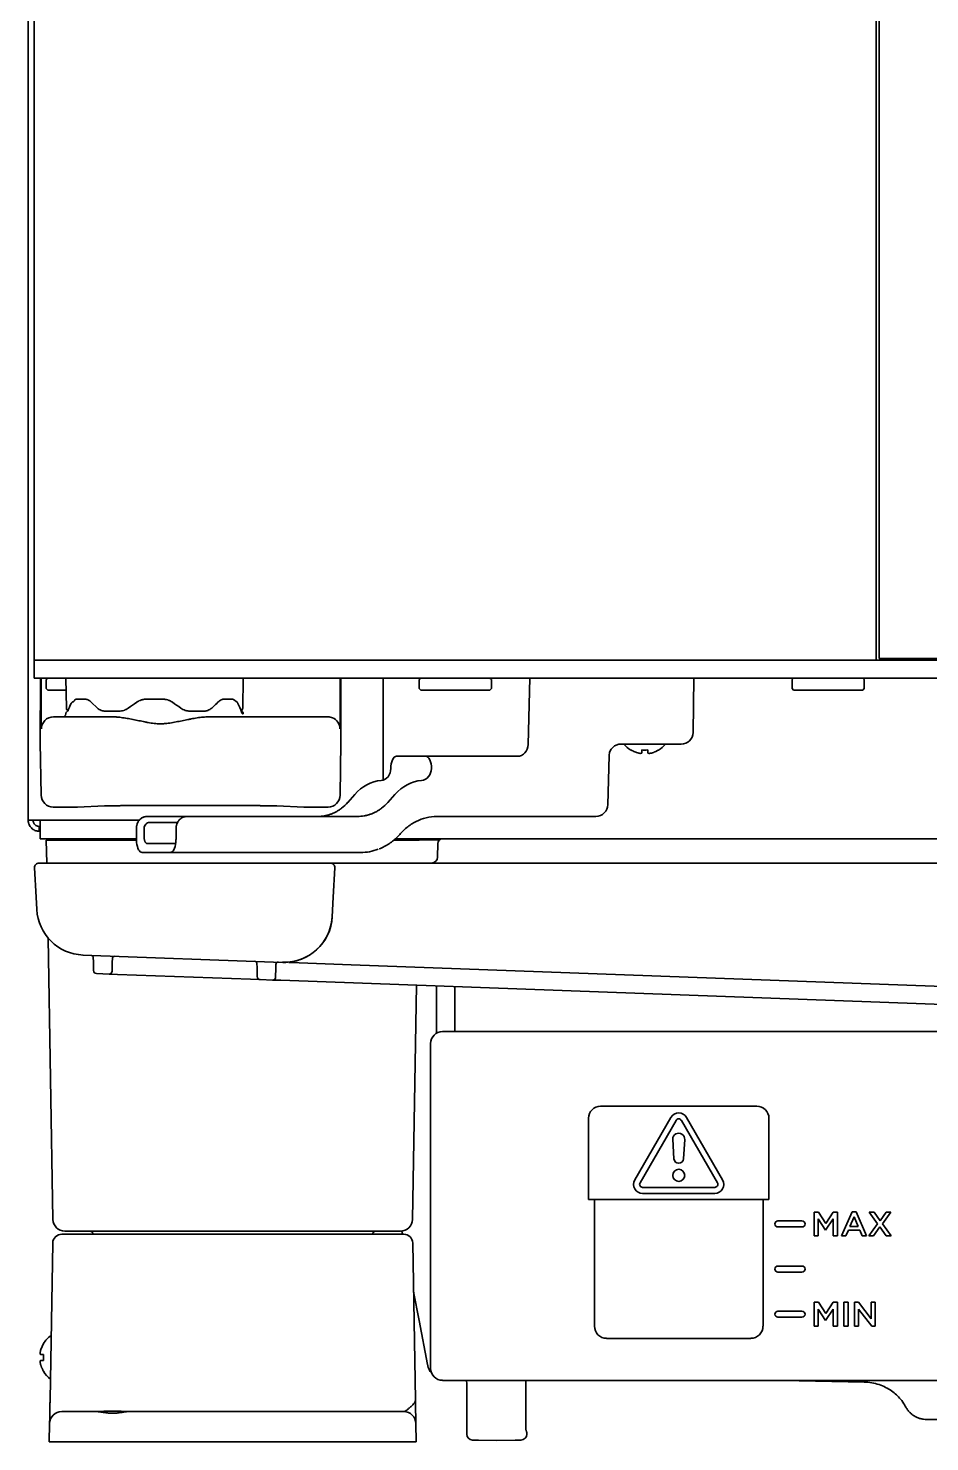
# Model space of a CAD drawing. Extents: x 6336 to 10269, y -393 to 3371.
# Drawn here: x 8428.1 to 8578, y 1270.8 to 1505.8 of the extents above; entities that cross this region are included whole.
import ezdxf

# ---------------------------------------------------------------- set-up
doc = ezdxf.new("R2010")
doc.units = 0
doc.header["$LTSCALE"] = 5
doc.layers.add('1', color=7, linetype='CONTINUOUS', true_color=0xffffff)

msp = doc.modelspace()

# ---------------------------------------------------------------- linework, layer by layer
at = {"layer": '1', "color": 7, "linetype": 'Continuous', "lineweight": 35}
for p, q in [((8428.07, 1374.13), (8428.07, 2252.53)), ((8429.07, 1400.78), (8429.07, 2252.28)), ((8569.07, 1400.78), (8569.07, 2252.28)), ((8569.57, 2252.03), (8569.57, 1401.03)), ((8429.07, 1400.78), (8431.07, 1400.78)), ((8429.07, 1397.78), (8429.07, 1400.78)), ((9175.07, 1400.78), (8431.07, 1400.78)), ((8569.57, 1401.03), (9036.57, 1401.03)), ((8570.07, 1401.03), (8570.07, 1400.78)), ((8431.07, 1397.78), (8429.07, 1397.78)), ((8430.07, 1387.08), (8430.12, 1397.78)), ((9175.07, 1397.78), (8431.07, 1397.78)), ((8431.32, 1397.78), (8431.07, 1397.53)), ((8431.07, 1397.53), (8431.07, 1396.03)), ((8431.07, 1396.03), (8431.32, 1395.78)), ((8431.32, 1395.78), (8434.36, 1395.78)), ((8434.32, 1397.78), (8434.41, 1392.77)), ((8464.07, 1397.78), (8462.07, 1397.78)), ((8463.74, 1392.77), (8463.82, 1397.78)), ((8480.03, 1397.78), (8480.07, 1387.08)), ((8487.07, 1381.13), (8487.07, 1397.78)), ((8493.32, 1397.78), (8493.07, 1397.53)), ((8493.07, 1397.53), (8493.07, 1396.03)), ((8493.07, 1396.03), (8493.32, 1395.78)), ((8493.32, 1395.78), (8504.82, 1395.78)), ((8505.07, 1397.53), (8504.82, 1397.78)), ((8504.82, 1395.78), (8505.07, 1396.03)), ((8505.07, 1396.03), (8505.07, 1397.53)), ((8511.2, 1386.74), (8511.46, 1397.78)), ((8538.61, 1388.74), (8538.76, 1397.78)), ((8555.32, 1397.78), (8555.07, 1397.53)), ((8555.07, 1397.53), (8555.07, 1396.03)), ((8555.07, 1396.03), (8555.32, 1395.78)), ((8566.82, 1395.78), (8555.32, 1395.78)), ((8567.07, 1397.53), (8566.82, 1397.78)), ((8566.82, 1395.78), (8567.07, 1396.03)), ((8567.07, 1396.03), (8567.07, 1397.53)), ((8436.18, 1394.28), (8437.48, 1394.28)), ((8438.54, 1393.76), (8439.58, 1392.79)), ((8447.76, 1394.28), (8450.38, 1394.28)), ((8460.66, 1394.28), (8461.97, 1394.28)), ((8462.18, 1394.23), (8462.78, 1393.76)), ((8432.26, 1391.33), (8432.6, 1391.33)), ((8432.6, 1391.33), (8437.6, 1391.33)), ((8437.6, 1391.33), (8442.08, 1391.33)), ((8440.89, 1392.28), (8443.15, 1392.28)), ((8455, 1392.28), (8457.25, 1392.28)), ((8458.06, 1391.33), (8472.55, 1391.33)), ((8458.57, 1392.79), (8458.79, 1392.99)), ((8463.82, 1391.83), (8463.71, 1391.83)), ((8472.55, 1391.33), (8477.55, 1391.33)), ((8477.55, 1391.33), (8477.89, 1391.33)), ((8430.23, 1378.29), (8430.07, 1387.08)), ((8480.07, 1387.08), (8479.92, 1378.29)), ((8526.36, 1386.78), (8536.61, 1386.78)), ((8489.3, 1384.78), (8494.17, 1384.78)), ((8494.17, 1384.78), (8509.4, 1384.78)), ((8524.44, 1376.73), (8524.64, 1384.88)), ((8528.27, 1385.8), (8528.27, 1385.83)), ((8532.87, 1385.83), (8532.87, 1385.8)), ((8493.47, 1380.75), (8493.43, 1380.75)), ((8482.37, 1378.43), (8481.22, 1377.12)), ((8489.04, 1378.43), (8487.87, 1377.12)), ((8436.26, 1376.33), (8432.23, 1376.33)), ((8436.26, 1376.33), (8440.75, 1376.55)), ((8444.74, 1376.57), (8465.41, 1376.57)), ((8469.39, 1376.55), (8473.88, 1376.33)), ((8477.92, 1376.33), (8473.88, 1376.33)), ((8476.24, 1374.78), (8482.86, 1374.78)), ((8496.01, 1374.78), (8522.44, 1374.78)), ((8428.07, 1374.13), (8429.87, 1374.13)), ((8429.87, 1374.13), (8446.53, 1374.13)), ((8430.07, 1373.13), (8429.87, 1373.13)), ((8429.87, 1372.33), (8429.87, 1373.13)), ((8430.07, 1372.33), (8429.87, 1372.33)), ((8430.07, 1374.13), (8430.07, 1372.83)), ((8430.07, 1372.83), (8430.07, 1371.03)), ((8447.34, 1371.29), (8447.35, 1372.78)), ((8448.23, 1373.78), (8452.85, 1373.78)), ((8446.08, 1371.03), (8430.07, 1371.03)), ((8431.07, 1370.83), (8435.07, 1370.83)), ((8431.14, 1367.03), (8431.07, 1370.83)), ((8446.08, 1370.83), (8435.07, 1370.83)), ((8447.83, 1370.28), (8452.6, 1370.28)), ((8489.07, 1370.83), (8488.79, 1370.83)), ((9176.07, 1371.03), (8489.03, 1371.03)), ((8489.07, 1370.83), (8493.07, 1370.83)), ((8489.86, 1371.79), (8489.98, 1371.93)), ((8492.06, 1370.83), (8496.44, 1370.86)), ((8496.12, 1368.01), (8496.16, 1370.29)), ((8508.27, 1371.03), (8508.27, 1371.03)), ((8516.4, 1371.03), (8516.4, 1371.03)), ((8531.75, 1371.03), (8531.75, 1371.03)), ((8539.88, 1371.03), (8539.88, 1371.03)), ((8447.02, 1368.78), (8451.69, 1368.78)), ((8451.69, 1368.78), (8483.35, 1368.78)), ((8429.37, 1361.38), (8429.11, 1366.24)), ((8437.1, 1367.03), (8429.86, 1367.03)), ((8471.04, 1367.03), (8437.1, 1367.03)), ((8478.28, 1367.03), (8471.04, 1367.03)), ((8483.03, 1367.03), (8478.28, 1367.03)), ((8478.78, 1361.38), (8479.03, 1366.24)), ((9123.12, 1367.03), (8483.03, 1367.03)), ((8429.48, 1359.31), (8429.37, 1361.38)), ((8478.78, 1361.38), (8478.6, 1358.1)), ((8432.17, 1307.79), (8431.36, 1354.56)), ((8470.32, 1350.52), (8437.17, 1351.73)), ((8438.88, 1351.29), (8438.9, 1350.64)), ((8442.06, 1351.14), (8442.05, 1350.56)), ((8438.9, 1350.64), (8438.92, 1349.14)), ((8442.05, 1350.56), (8442.02, 1349.06)), ((8466.11, 1349.65), (8466.1, 1350.3)), ((8466.14, 1348.14), (8466.11, 1349.65)), ((8469.2, 1348.07), (8469.23, 1349.57)), ((8469.23, 1349.57), (8469.24, 1350.15)), ((8481.77, 1350.1), (8471.65, 1350.47)), ((8702.89, 1342.03), (8481.77, 1350.1)), ((8439.4, 1348.65), (8441.5, 1348.57)), ((8441.5, 1348.57), (8442.91, 1348.52)), ((8442.91, 1348.52), (8465.03, 1347.71)), ((8465.03, 1347.71), (8466.62, 1347.65)), ((8466.62, 1347.65), (8468.69, 1347.58)), ((8470.09, 1347.53), (8468.69, 1347.58)), ((8661.92, 1340.53), (8470.09, 1347.53)), ((8491.97, 1307.79), (8492.65, 1346.7)), ((8495.97, 1343.45), (8495.97, 1346.58)), ((8498.97, 1346.47), (8498.97, 1344.88)), ((8498.97, 1344.88), (8498.97, 1339.03)), ((8495.97, 1338.76), (8495.97, 1343.45)), ((8494.97, 1283.03), (8494.97, 1337.03)), ((8496.97, 1339.03), (8739.97, 1339.03)), ((8523.22, 1326.61), (8549.22, 1326.61)), ((8521.22, 1311.11), (8521.22, 1324.61)), ((8534.92, 1324.75), (8528.92, 1314.36)), ((8529.79, 1313.86), (8535.79, 1324.25)), ((8536.66, 1324.25), (8542.66, 1313.86)), ((8543.52, 1314.36), (8537.52, 1324.75)), ((8551.22, 1324.61), (8551.22, 1311.11)), ((8535.22, 1321.11), (8535.42, 1317.86)), ((8537.02, 1317.86), (8537.22, 1321.05)), ((8542.22, 1313.11), (8530.22, 1313.11)), ((8530.22, 1312.11), (8542.22, 1312.11)), ((8551.22, 1311.11), (8521.22, 1311.11)), ((8522.21, 1311.11), (8522.21, 1290.03)), ((8550.24, 1290.03), (8550.24, 1311.11)), ((8558.72, 1309), (8558.72, 1305.03)), ((8559.47, 1309), (8558.72, 1309)), ((8560.67, 1307.12), (8559.47, 1309)), ((8561.88, 1309), (8560.67, 1307.12)), ((8562.63, 1309), (8561.88, 1309)), ((8562.63, 1305.03), (8562.63, 1309)), ((8565.05, 1309.03), (8563.31, 1305.03)), ((8565.7, 1309.03), (8565.05, 1309.03)), ((8567.45, 1305.03), (8565.7, 1309.03)), ((8568.71, 1309), (8567.89, 1309)), ((8567.89, 1309), (8569.28, 1307.05)), ((8569.7, 1307.57), (8568.71, 1309)), ((8570.69, 1309), (8569.7, 1307.57)), ((8570.1, 1307.06), (8571.49, 1309)), ((8571.49, 1309), (8570.69, 1309)), ((8556.72, 1307.53), (8552.72, 1307.53)), ((8552.72, 1306.53), (8556.72, 1306.53)), ((8559.41, 1305.03), (8559.41, 1307.86)), ((8559.41, 1307.86), (8560.65, 1306)), ((8560.65, 1306), (8561.93, 1307.87)), ((8561.93, 1307.87), (8561.93, 1305.03)), ((8564.69, 1306.6), (8565.37, 1308.19)), ((8566.05, 1306.6), (8564.69, 1306.6)), ((8565.37, 1308.19), (8566.05, 1306.6)), ((8569.28, 1307.05), (8567.83, 1305.03)), ((8568.63, 1305.03), (8569.68, 1306.53)), ((8569.68, 1306.53), (8570.72, 1305.03)), ((8571.55, 1305.03), (8570.1, 1307.06)), ((8433.65, 1305.33), (8436.15, 1305.33)), ((8436.17, 1305.83), (8434.17, 1305.83)), ((8436.15, 1305.33), (8488, 1305.33)), ((8487.97, 1305.83), (8436.17, 1305.83)), ((8438.83, 1305.33), (8438.83, 1305.33)), ((8485.31, 1305.33), (8485.31, 1305.33)), ((8489.97, 1305.83), (8487.97, 1305.83)), ((8488, 1305.33), (8490.5, 1305.33)), ((8490.29, 1305.33), (8490.19, 1305.84)), ((8558.72, 1305.03), (8559.41, 1305.03)), ((8561.93, 1305.03), (8562.63, 1305.03)), ((8563.31, 1305.03), (8564.02, 1305.03)), ((8564.02, 1305.03), (8564.43, 1305.98)), ((8564.43, 1305.98), (8566.31, 1305.98)), ((8566.31, 1305.98), (8566.71, 1305.03)), ((8566.71, 1305.03), (8567.45, 1305.03)), ((8567.83, 1305.03), (8568.63, 1305.03)), ((8570.72, 1305.03), (8571.55, 1305.03)), ((8431.69, 1277.79), (8432.15, 1303.85)), ((8492, 1303.85), (8492.45, 1277.79)), ((8556.72, 1300.03), (8552.72, 1300.03)), ((8552.72, 1299.03), (8556.72, 1299.03)), ((8493.05, 1290.99), (8492.14, 1295.73)), ((8556.72, 1292.53), (8552.72, 1292.53)), ((8558.72, 1294), (8558.72, 1290.03)), ((8559.47, 1294), (8558.72, 1294)), ((8559.41, 1290.03), (8559.41, 1292.86)), ((8559.41, 1292.86), (8560.65, 1291)), ((8560.67, 1292.12), (8559.47, 1294)), ((8560.65, 1291), (8561.93, 1292.87)), ((8561.88, 1294), (8560.67, 1292.12)), ((8562.63, 1294), (8561.88, 1294)), ((8561.93, 1292.87), (8561.93, 1290.03)), ((8562.63, 1290.03), (8562.63, 1294)), ((8564.39, 1294), (8563.69, 1294)), ((8563.69, 1294), (8563.69, 1290.03)), ((8564.39, 1290.03), (8564.39, 1294)), ((8566.09, 1294), (8565.45, 1294)), ((8565.45, 1294), (8565.45, 1290.03)), ((8568.22, 1291.25), (8566.09, 1294)), ((8566.13, 1292.85), (8568.32, 1290.03)), ((8566.13, 1290.03), (8566.13, 1292.85)), ((8568.91, 1294), (8568.22, 1294)), ((8568.22, 1294), (8568.22, 1291.25)), ((8568.91, 1290.03), (8568.91, 1294)), ((8494.46, 1283.67), (8493.05, 1290.99)), ((8552.72, 1291.53), (8556.72, 1291.53)), ((8558.72, 1290.03), (8559.41, 1290.03)), ((8561.93, 1290.03), (8562.63, 1290.03)), ((8563.69, 1290.03), (8564.39, 1290.03)), ((8565.45, 1290.03), (8566.13, 1290.03)), ((8568.32, 1290.03), (8568.91, 1290.03)), ((8524.22, 1288.01), (8548.22, 1288.01)), ((8430.59, 1287.13), (8430.63, 1287.13)), ((8430.63, 1282.53), (8430.59, 1282.53)), ((8520.68, 1281.03), (8496.97, 1281.03)), ((8500.97, 1272.1), (8500.97, 1280.62)), ((8510.82, 1272.87), (8510.82, 1281.03)), ((8520.97, 1281.03), (8520.97, 1281.03)), ((8739.97, 1281.03), (8520.98, 1281.03)), ((8552.03, 1281), (8553.35, 1280.98)), ((8553.35, 1280.98), (8556.24, 1280.93)), ((8556.24, 1280.93), (8567.1, 1280.74)), ((8573.97, 1276.6), (8573.95, 1276.63)), ((8431.57, 1270.83), (8431.63, 1273.86)), ((8433.63, 1275.83), (8435.63, 1275.83)), ((8435.63, 1275.83), (8439.5, 1275.83)), ((8444.65, 1275.83), (8488.52, 1275.83)), ((8488.52, 1275.83), (8490.52, 1275.83)), ((8492.52, 1273.86), (8492.57, 1270.83)), ((8577.47, 1274.53), (8577.47, 1274.53)), ((8577.47, 1274.53), (8577.47, 1274.53)), ((8577.47, 1274.53), (8659.47, 1274.53)), ((8510.97, 1272.36), (8510.97, 1272.1)), ((8435.57, 1270.83), (8431.57, 1270.83)), ((8488.57, 1270.83), (8435.57, 1270.83)), ((8492.57, 1270.83), (8488.57, 1270.83)), ((8502.94, 1271.08), (8501.96, 1271.1)), ((8505.97, 1271.03), (8502.94, 1271.08)), ((8509.01, 1271.08), (8505.97, 1271.03)), ((8509.99, 1271.1), (8509.01, 1271.08))]:
    msp.add_line(p, q, dxfattribs=at)
msp.add_circle((8536.22, 1315.11), 1, dxfattribs=at)
for centre, radius, start, end in [((8433.82, 1391.83), 0.5, 270, 0), ((8434.82, 1391.83), 0.5, 107.707, 180), ((8434.91, 1392.78), 0.5, 181, 242.6743), ((8463.24, 1392.78), 0.5, 297.3257, 359), ((8463.32, 1391.83), 0.5, 0, 72.2929), ((8536.61, 1388.78), 2, 270, 359), ((8530.77, 1389.9), 4.8, 220.542, 238.6273), ((8530.37, 1389.9), 4.8, 301.3727, 319.458), ((8480.07, 1381.13), 7, 357.4069, 0), ((8522.44, 1376.78), 2, 270, 358.6477), ((8496.91, 1370.28), 0.75, 90, 179), ((8495.12, 1368.03), 1, 270, 359), ((8429.86, 1366.28), 0.75, 90, 183), ((8478.28, 1366.28), 0.75, 357, 90), ((8437.47, 1359.73), 8, 183, 267.9098), ((8470.62, 1358.52), 8, 267.9098, 357), ((8438.49, 1351.28), 0.4, 1, 87.9098), ((8442.46, 1351.14), 0.4, 87.9098, 179), ((8439.42, 1349.15), 0.5, 181, 267.9098), ((8441.52, 1349.07), 0.5, 267.9098, 359), ((8465.7, 1350.29), 0.4, 1, 87.9098), ((8469.64, 1350.15), 0.4, 87.9098, 179), ((8466.64, 1348.15), 0.5, 181, 267.9098), ((8468.7, 1348.08), 0.5, 267.9098, 359), ((8523.22, 1324.61), 2, 90, 180), ((8536.22, 1324), 1.5, 30, 150), ((8549.22, 1324.61), 2, 0, 90), ((8536.22, 1324), 0.5, 30, 150), ((8536.22, 1321.11), 1, 356.4167, 180), ((8536.22, 1317.91), 0.8, 183.5489, 356.4167), ((8530.22, 1313.61), 1.5, 150, 270), ((8530.22, 1313.61), 0.5, 150, 270), ((8542.22, 1313.61), 1.5, 270, 30), ((8542.22, 1313.61), 0.5, 270, 30), ((8434.17, 1307.83), 2, 181, 270), ((8489.97, 1307.83), 2, 270, 359), ((8552.72, 1307.03), 0.5, 90, 270), ((8556.72, 1307.03), 0.5, 270, 90), ((8433.65, 1303.83), 1.5, 90, 179), ((8438.33, 1305.33), 0.5, 1, 90), ((8485.81, 1305.33), 0.5, 90, 179), ((8490.5, 1303.83), 1.5, 1, 90), ((8552.72, 1299.53), 0.5, 90, 270), ((8556.72, 1299.53), 0.5, 270, 90), ((8552.72, 1292.03), 0.5, 90, 270), ((8556.72, 1292.03), 0.5, 270, 90), ((8524.22, 1290.03), 2.01, 180, 270), ((8548.22, 1290.03), 2.01, 270, 0), ((8434.69, 1284.63), 4.8, 125.8501, 148.6074), ((8434.37, 1284.83), 3.78, 172.3959, 179.9965), ((8434.37, 1284.83), 3.78, 180.0035, 187.6041), ((8434.69, 1285.03), 4.8, 211.3459, 232.2535), ((8500.47, 1280.62), 0.5, 0, 53.9142), ((8433.63, 1273.83), 2, 90, 179), ((8490.52, 1273.83), 2, 1, 90), ((8501.97, 1272.1), 1, 180, 269), ((8509.97, 1272.1), 1, 271, 0), ((8510.72, 1272.36), 0.253, 0, 50.0833)]:
    msp.add_arc(centre, radius, start, end, dxfattribs=at)
for centre, major_axis, ratio, start_param, end_param in [((8429.72, 1286.67), (2.09, 487.15), 0.000054, 4.9414, 4.942482), ((8480.42, 1287.21), (-2.08, 485.22), 0.000054, 1.340902, 1.341989), ((8432.26, 1389.33), (0, -2), 0.999962, 3.141593, 3.945661), ((8477.89, 1389.33), (0, -2), 0.999962, 2.73809, 3.141593), ((8477.89, 1389.33), (0, -2), 0.999962, 1.575159, 2.73809), ((8432.26, 1389.33), (0, -2), 0.999962, 3.945661, 4.708026), ((8509.44, 1386.78), (0.15, 2), 0.881877, 3.206797, 4.76014), ((8489.3, 1382.78), (0, -2), 0.469472, 3.141593, 4.729842), ((8494.17, 1382.78), (0, -2), 0.469472, 1.553343, 3.141593), ((8486.59, 1382.74), (-0.07, 2), 0.882679, 3.191759, 4.679352), ((8493.34, 1382.74), (0.07, 2), 0.882679, 3.257302, 4.744895), ((8487.41, 1372.78), (-0.3, 8), 0.882679, 0.050167, 0.752627), ((8493.99, 1372.78), (0.3, 8), 0.882679, 0.115709, 0.818169), ((8432.23, 1378.33), (-1.79, -0.9), 0.999953, 5.833563, 7.386869), ((8477.92, 1378.33), (1.79, -0.9), 0.999953, 5.179502, 6.732807), ((8476.18, 1382.78), (-0.3, 8), 0.882679, 3.700052, 3.89422), ((8482.92, 1382.78), (0.3, 8), 0.882679, 3.765595, 3.959762), ((8501.52, 1373.77), (-506.5, 0.08), 0.001974, 4.762327, 4.818651), ((8446.89, 1379.95), (-0.34, 57.28), 0.015415, 1.696364, 1.722562), ((8448.23, 1372.78), (0, -1), 0.883766, 3.140469, 4.714503), ((11268.07, 1379.8), (-118.47, -3186.4), 0.882813, 4.747404, 4.747872), ((8447.02, 1370.78), (0, -2), 0.469472, 4.886188, 6.283185), ((8451.69, 1370.78), (0, -2), 0.469472, 0, 1.398514), ((8483.41, 1378.78), (0.3, 10), 0.882776, 3.167826, 3.505388), ((8470.62, 1358.52), (-0.29, -7.99), 0.999733, 0.013838, 1.543054), ((8496.97, 1337.03), (-1.41, 1.41), 0.999695, 5.497939, 7.068431), ((8496.97, 1283.03), (-1.41, -1.41), 0.999695, 5.497939, 7.068431)]:
    msp.add_ellipse(centre, major_axis=major_axis, ratio=ratio, start_param=start_param, end_param=end_param, dxfattribs=at)
for points, weights in [([(8570.54, 1401), (8570.63, 1400.85), (8570.78, 1400.78), (8570.95, 1400.78)], [0.864998557466, 0.833792193548, 0.878792674393, 1]), ([(8571.16, 1401), (8571.19, 1400.85), (8571.24, 1400.78), (8571.29, 1400.78)], [0.86458574677, 0.833530874583, 0.878668958993, 1])]:
    msp.add_rational_spline(points, weights, degree=3, dxfattribs=at)
for points, knots in [([(8430.22, 1391.01), (8430.22, 1391.03), (8430.22, 1391.05), (8430.22, 1391.09), (8430.22, 1391.11), (8430.22, 1391.29), (8430.22, 1391.47), (8430.22, 1391.83), (8430.22, 1392.02), (8430.21, 1392.42), (8430.21, 1392.63), (8430.21, 1392.9), (8430.21, 1392.95), (8430.21, 1393.06), (8430.21, 1393.12), (8430.21, 1393.29), (8430.21, 1393.4), (8430.21, 1393.74), (8430.21, 1394.21), (8430.21, 1394.69), (8430.21, 1395.07), (8430.21, 1395.19), (8430.21, 1395.38), (8430.22, 1395.45), (8430.22, 1395.57), (8430.22, 1395.64), (8430.22, 1395.96), (8430.22, 1396.22), (8430.22, 1396.74), (8430.22, 1397), (8430.22, 1397.26)], [0, 0, 0, 0, 0.012313, 0.012313, 0.025843, 0.025843, 0.134082, 0.134082, 0.242322, 0.242322, 0.350562, 0.350562, 0.377622, 0.377622, 0.404682, 0.404682, 0.458801, 0.458801, 0.567041, 0.675281, 0.675281, 0.729401, 0.729401, 0.756461, 0.756461, 0.783521, 0.783521, 0.89176, 0.89176, 1, 1, 1, 1]), ([(8479.92, 1397.26), (8479.93, 1397), (8479.93, 1396.74), (8479.93, 1396.22), (8479.93, 1395.96), (8479.93, 1395.46), (8479.93, 1395.2), (8479.93, 1394.89), (8479.93, 1394.83), (8479.93, 1394.71), (8479.93, 1394.64), (8479.93, 1394.46), (8479.93, 1394.34), (8479.93, 1393.98), (8479.93, 1393.75), (8479.93, 1393.29), (8479.93, 1393.07), (8479.93, 1392.75), (8479.93, 1392.64), (8479.93, 1392.48), (8479.93, 1392.43), (8479.93, 1392.33), (8479.93, 1392.28), (8479.93, 1392.21), (8479.93, 1392.2), (8479.93, 1392.18)], [0, 0, 0, 0, 0.141338, 0.141338, 0.282676, 0.282676, 0.424014, 0.424014, 0.459348, 0.459348, 0.494683, 0.494683, 0.565352, 0.565352, 0.706689, 0.706689, 0.848027, 0.848027, 0.918696, 0.918696, 0.954031, 0.954031, 0.989365, 0.989365, 1, 1, 1, 1]), ([(8435.54, 1393.83), (8435.51, 1393.83), (8435.48, 1393.82), (8435.44, 1393.8), (8435.42, 1393.8), (8435.4, 1393.78), (8435.38, 1393.77), (8435.34, 1393.74), (8435.31, 1393.71), (8435.28, 1393.66), (8435.26, 1393.65), (8435.24, 1393.61), (8435.23, 1393.59), (8435.22, 1393.57)], [0, 0, 0, 0, 0.25, 0.25, 0.375, 0.375, 0.5, 0.5, 0.75, 0.75, 0.875, 0.875, 1, 1, 1, 1]), ([(8435.54, 1393.83), (8435.59, 1393.79), (8435.6, 1393.81), (8435.61, 1393.85), (8435.64, 1393.9), (8435.67, 1393.95), (8435.73, 1394.05), (8435.78, 1394.1), (8435.84, 1394.16), (8435.85, 1394.17), (8435.88, 1394.19), (8435.89, 1394.19), (8435.93, 1394.22), (8435.96, 1394.23), (8436.05, 1394.27), (8436.11, 1394.28), (8436.18, 1394.28)], [0, 0, 0, 0, 0.0625, 0.0625, 0.125, 0.25, 0.25, 0.5, 0.5, 0.5625, 0.5625, 0.625, 0.625, 0.75, 0.75, 1, 1, 1, 1]), ([(8437.48, 1394.28), (8437.53, 1394.28), (8437.57, 1394.27), (8437.66, 1394.26), (8437.7, 1394.25), (8437.83, 1394.22), (8437.92, 1394.19), (8438.03, 1394.14), (8438.05, 1394.12), (8438.1, 1394.1), (8438.17, 1394.06), (8438.24, 1394.02), (8438.37, 1393.92), (8438.46, 1393.85), (8438.54, 1393.76)], [0, 0, 0, 0, 0.125, 0.125, 0.25, 0.25, 0.5, 0.5, 0.5625, 0.5625, 0.625, 0.75, 0.75, 1, 1, 1, 1]), ([(8446.11, 1393.76), (8446.17, 1393.81), (8446.23, 1393.85), (8446.32, 1393.9), (8446.36, 1393.92), (8446.42, 1393.95), (8446.45, 1393.97), (8446.62, 1394.05), (8446.75, 1394.1), (8446.96, 1394.17), (8447.03, 1394.19), (8447.14, 1394.21), (8447.18, 1394.22), (8447.25, 1394.23), (8447.28, 1394.24), (8447.47, 1394.27), (8447.61, 1394.28), (8447.76, 1394.28)], [0, 0, 0, 0, 0.125, 0.125, 0.1875, 0.1875, 0.25, 0.25, 0.5, 0.5, 0.625, 0.625, 0.6875, 0.6875, 0.75, 0.75, 1, 1, 1, 1]), ([(8450.38, 1394.28), (8450.46, 1394.28), (8450.53, 1394.27), (8450.68, 1394.26), (8450.75, 1394.25), (8450.97, 1394.22), (8451.11, 1394.19), (8451.29, 1394.14), (8451.32, 1394.12), (8451.39, 1394.1), (8451.5, 1394.06), (8451.6, 1394.02), (8451.79, 1393.92), (8451.92, 1393.85), (8452.04, 1393.76)], [0, 0, 0, 0, 0.125, 0.125, 0.25, 0.25, 0.5, 0.5, 0.5625, 0.5625, 0.625, 0.75, 0.75, 1, 1, 1, 1]), ([(8459.6, 1393.76), (8459.65, 1393.81), (8459.69, 1393.85), (8459.78, 1393.92), (8459.82, 1393.95), (8459.96, 1394.05), (8460.05, 1394.1), (8460.16, 1394.16), (8460.18, 1394.17), (8460.23, 1394.19), (8460.29, 1394.21), (8460.36, 1394.23), (8460.49, 1394.27), (8460.58, 1394.28), (8460.66, 1394.28)], [0, 0, 0, 0, 0.125, 0.125, 0.25, 0.25, 0.5, 0.5, 0.5625, 0.5625, 0.625, 0.75, 0.75, 1, 1, 1, 1]), ([(8461.97, 1394.28), (8462, 1394.28), (8462.03, 1394.27), (8462.1, 1394.26), (8462.13, 1394.25), (8462.16, 1394.24), (8462.17, 1394.24), (8462.18, 1394.23)], [0, 0, 0, 0, 0.428218, 0.428218, 0.856437, 0.856437, 1, 1, 1, 1]), ([(8462.93, 1393.57), (8462.91, 1393.61), (8462.88, 1393.65), (8462.84, 1393.7), (8462.83, 1393.71), (8462.81, 1393.74), (8462.79, 1393.75), (8462.78, 1393.76)], [0, 0, 0, 0, 0.25, 0.25, 0.375, 0.375, 0.4990413, 0.4990413, 0.4990413, 0.4990413]), ([(8439.58, 1392.79), (8439.67, 1392.7), (8439.77, 1392.63), (8439.98, 1392.5), (8440.08, 1392.45), (8440.22, 1392.4), (8440.25, 1392.39), (8440.31, 1392.37), (8440.34, 1392.36), (8440.42, 1392.33), (8440.48, 1392.32), (8440.66, 1392.29), (8440.77, 1392.28), (8440.89, 1392.28)], [0, 0, 0, 0, 0.25, 0.25, 0.5, 0.5, 0.5625, 0.5625, 0.625, 0.625, 0.75, 0.75, 1, 1, 1, 1]), ([(8458.06, 1391.33), (8457.91, 1391.33), (8457.75, 1391.32), (8457.43, 1391.31), (8457.27, 1391.29), (8456.79, 1391.25), (8456.47, 1391.21), (8455.81, 1391.11), (8455.48, 1391.05), (8455.07, 1390.97), (8454.99, 1390.96), (8454.82, 1390.92), (8454.57, 1390.88), (8454.32, 1390.82), (8453.82, 1390.72), (8453.48, 1390.65), (8452.98, 1390.55), (8452.81, 1390.51), (8452.47, 1390.45), (8452.13, 1390.38), (8451.79, 1390.33), (8451.44, 1390.28), (8451.27, 1390.26), (8451.01, 1390.23), (8450.92, 1390.22), (8450.75, 1390.21), (8450.66, 1390.2), (8450.4, 1390.19), (8450.22, 1390.18), (8450.02, 1390.18), (8450, 1390.18), (8449.96, 1390.18), (8449.89, 1390.18), (8449.74, 1390.19), (8449.61, 1390.19), (8449.35, 1390.21), (8449.18, 1390.22), (8448.66, 1390.28), (8448.32, 1390.33), (8447.89, 1390.41), (8447.81, 1390.42), (8447.64, 1390.45), (8447.55, 1390.47), (8447.3, 1390.52), (8447.13, 1390.55), (8446.63, 1390.66), (8446.3, 1390.73), (8445.64, 1390.86), (8445.31, 1390.93), (8444.65, 1391.05), (8444.33, 1391.11), (8443.84, 1391.18), (8443.68, 1391.21), (8443.36, 1391.25), (8443.2, 1391.26), (8443, 1391.28), (8442.96, 1391.29), (8442.87, 1391.29), (8442.75, 1391.3), (8442.64, 1391.31), (8442.4, 1391.32), (8442.24, 1391.33), (8442.08, 1391.33)], [0, 0, 0, 0, 0.03125, 0.03125, 0.0625, 0.0625, 0.125, 0.125, 0.1875, 0.1875, 0.203125, 0.203125, 0.21875, 0.25, 0.25, 0.3125, 0.3125, 0.34375, 0.34375, 0.375, 0.40625, 0.40625, 0.4375, 0.4375, 0.453125, 0.453125, 0.46875, 0.46875, 0.5, 0.5, 0.503906, 0.503906, 0.507812, 0.515625, 0.53125, 0.53125, 0.5625, 0.5625, 0.625, 0.625, 0.640625, 0.640625, 0.65625, 0.65625, 0.6875, 0.6875, 0.75, 0.75, 0.8125, 0.8125, 0.875, 0.875, 0.90625, 0.90625, 0.9375, 0.9375, 0.945312, 0.945312, 0.953125, 0.96875, 0.96875, 1, 1, 1, 1]), ([(8443.15, 1392.28), (8443.29, 1392.28), (8443.42, 1392.29), (8443.69, 1392.33), (8443.83, 1392.36), (8443.99, 1392.42), (8444.03, 1392.43), (8444.09, 1392.45), (8444.13, 1392.47), (8444.22, 1392.51), (8444.29, 1392.54), (8444.48, 1392.63), (8444.6, 1392.71), (8444.71, 1392.79)], [0, 0, 0, 0, 0.25, 0.25, 0.5, 0.5, 0.5625, 0.5625, 0.625, 0.625, 0.75, 0.75, 1, 1, 1, 1]), ([(8453.43, 1392.79), (8453.55, 1392.7), (8453.67, 1392.63), (8453.92, 1392.5), (8454.05, 1392.45), (8454.22, 1392.4), (8454.25, 1392.39), (8454.32, 1392.37), (8454.35, 1392.36), (8454.45, 1392.33), (8454.52, 1392.32), (8454.72, 1392.29), (8454.86, 1392.28), (8455, 1392.28)], [0, 0, 0, 0, 0.25, 0.25, 0.5, 0.5, 0.5625, 0.5625, 0.625, 0.625, 0.75, 0.75, 1, 1, 1, 1]), ([(8457.25, 1392.28), (8457.26, 1392.28), (8457.26, 1392.28), (8457.27, 1392.28), (8457.28, 1392.28), (8457.3, 1392.28), (8457.36, 1392.28), (8457.46, 1392.29), (8457.61, 1392.31), (8457.72, 1392.33), (8457.84, 1392.37), (8457.89, 1392.39), (8458.06, 1392.45), (8458.17, 1392.5), (8458.3, 1392.58), (8458.32, 1392.6), (8458.37, 1392.63), (8458.45, 1392.69), (8458.52, 1392.75), (8458.57, 1392.79)], [0, 0, 0, 0, 0.007812, 0.007812, 0.015625, 0.03125, 0.0625, 0.125, 0.25, 0.375, 0.375, 0.5, 0.5, 0.75, 0.75, 0.8125, 0.8125, 0.875, 1, 1, 1, 1]), ([(8463.71, 1391.83), (8463.7, 1391.83), (8463.68, 1391.83), (8463.66, 1391.86), (8463.65, 1391.86), (8463.64, 1391.88), (8463.64, 1391.89), (8463.63, 1391.9), (8463.62, 1391.91), (8463.6, 1391.94), (8463.59, 1391.98), (8463.55, 1392.06), (8463.54, 1392.11), (8463.52, 1392.17)], [0, 0, 0, 0, 0.25, 0.25, 0.375, 0.375, 0.4375, 0.4375, 0.5, 0.5, 0.75, 0.75, 1, 1, 1, 1]), ([(8479.93, 1392.18), (8479.93, 1392), (8479.93, 1391.82), (8479.93, 1391.47), (8479.93, 1391.3), (8479.92, 1390.97), (8479.92, 1390.82), (8479.92, 1390.64), (8479.92, 1390.6), (8479.92, 1390.53), (8479.92, 1390.5), (8479.92, 1390.4), (8479.92, 1390.33), (8479.92, 1390.15), (8479.91, 1389.93), (8479.91, 1389.75), (8479.91, 1389.64), (8479.91, 1389.61), (8479.9, 1389.56), (8479.9, 1389.54), (8479.9, 1389.51), (8479.9, 1389.5), (8479.9, 1389.44), (8479.9, 1389.36), (8479.89, 1389.33), (8479.89, 1389.33)], [0, 0, 0, 0, 0.103617, 0.103617, 0.215665, 0.215665, 0.327713, 0.327713, 0.355725, 0.355725, 0.383737, 0.383737, 0.439761, 0.439761, 0.551808, 0.663856, 0.663856, 0.71988, 0.71988, 0.747892, 0.747892, 0.775904, 0.775904, 0.887952, 1, 1, 1, 1]), ([(8430.26, 1389.33), (8430.25, 1389.33), (8430.25, 1389.35), (8430.25, 1389.4), (8430.24, 1389.47), (8430.24, 1389.6), (8430.24, 1389.69), (8430.24, 1389.72), (8430.24, 1389.75), (8430.24, 1389.78), (8430.24, 1389.79), (8430.23, 1389.84), (8430.23, 1389.89), (8430.23, 1390.04), (8430.23, 1390.26), (8430.23, 1390.52), (8430.22, 1390.74), (8430.22, 1390.81), (8430.22, 1390.93), (8430.22, 1390.97), (8430.22, 1391.01), (8430.22, 1391.01)], [0, 0, 0, 0, 0.147902, 0.147902, 0.295804, 0.443705, 0.443705, 0.480681, 0.499168, 0.499168, 0.517656, 0.517656, 0.591607, 0.591607, 0.739509, 0.887411, 0.887411, 0.961362, 0.961362, 0.998337, 1, 1, 1, 1]), ([(8524.64, 1384.88), (8524.66, 1385.02), (8524.67, 1385.39), (8524.94, 1385.95), (8525.41, 1386.44), (8525.96, 1386.7), (8526.37, 1386.8), (8526.54, 1386.77), (8526.55, 1386.77)], [0, 0, 0, 0, 0.133662, 0.375302, 0.59548, 0.799907, 0.993005, 1, 1, 1, 1]), ([(8528.27, 1385.83), (8528.48, 1385.71), (8528.69, 1385.6), (8529.01, 1385.46), (8529.12, 1385.42), (8529.34, 1385.34), (8529.46, 1385.31), (8529.57, 1385.28)], [0, 0, 0, 0, 0.5, 0.5, 0.75, 0.75, 1, 1, 1, 1]), ([(8531.07, 1385.83), (8531.07, 1385.71), (8531.07, 1385.6), (8531.07, 1385.46), (8531.07, 1385.42), (8531.07, 1385.34), (8531.07, 1385.31), (8531.07, 1385.28)], [0, 0, 0, 0, 0.5, 0.5, 0.75, 0.75, 1, 1, 1, 1]), ([(8440.74, 1376.55), (8440.76, 1376.55), (8440.79, 1376.55), (8440.88, 1376.55), (8440.96, 1376.55), (8441.03, 1376.56), (8441.06, 1376.56), (8441.1, 1376.56), (8441.13, 1376.56), (8441.14, 1376.56), (8441.21, 1376.56), (8441.33, 1376.56), (8441.54, 1376.56), (8441.69, 1376.56), (8441.82, 1376.56), (8441.86, 1376.56), (8441.92, 1376.56), (8441.95, 1376.56), (8441.99, 1376.56), (8442.1, 1376.56), (8442.32, 1376.56), (8442.62, 1376.56), (8442.83, 1376.56), (8442.97, 1376.56), (8443, 1376.56), (8443.06, 1376.56), (8443.09, 1376.56), (8443.17, 1376.56), (8443.23, 1376.56), (8443.52, 1376.57), (8443.75, 1376.57), (8444.06, 1376.57), (8444.12, 1376.57), (8444.24, 1376.57), (8444.3, 1376.57), (8444.43, 1376.57), (8444.49, 1376.57), (8444.61, 1376.57), (8444.68, 1376.57), (8444.74, 1376.57)], [0, 0, 0, 0, 0.0625, 0.125, 0.1875, 0.1875, 0.21875, 0.234375, 0.234375, 0.25, 0.25, 0.3125, 0.375, 0.4375, 0.4375, 0.46875, 0.46875, 0.484375, 0.484375, 0.5, 0.5625, 0.625, 0.6875, 0.6875, 0.703125, 0.703125, 0.71875, 0.71875, 0.75, 0.75, 0.875, 0.875, 0.90625, 0.90625, 0.9375, 0.9375, 0.96875, 0.96875, 1, 1, 1, 1]), ([(8446.06, 1372.78), (8446.06, 1372.91), (8446.07, 1373.04), (8446.1, 1373.23), (8446.11, 1373.29), (8446.14, 1373.39), (8446.15, 1373.42), (8446.17, 1373.48), (8446.18, 1373.51), (8446.23, 1373.66), (8446.28, 1373.78), (8446.36, 1373.91), (8446.39, 1373.95), (8446.41, 1373.99), (8446.43, 1374.02), (8446.44, 1374.03), (8446.48, 1374.09), (8446.52, 1374.14), (8446.64, 1374.28), (8446.73, 1374.36), (8446.85, 1374.46), (8446.87, 1374.47), (8446.92, 1374.51), (8446.95, 1374.52), (8447.02, 1374.57), (8447.13, 1374.63), (8447.24, 1374.67), (8447.32, 1374.7), (8447.35, 1374.71), (8447.4, 1374.72), (8447.43, 1374.73), (8447.57, 1374.76), (8447.69, 1374.78), (8447.8, 1374.78)], [0, 0, 0, 0, 0.125, 0.125, 0.1875, 0.1875, 0.21875, 0.21875, 0.25, 0.25, 0.375, 0.375, 0.40625, 0.421875, 0.421875, 0.4375, 0.4375, 0.5, 0.5, 0.625, 0.625, 0.65625, 0.65625, 0.6875, 0.6875, 0.75, 0.8125, 0.8125, 0.84375, 0.84375, 0.875, 0.875, 1, 1, 1, 1]), ([(8452.65, 1372.78), (8452.65, 1372.91), (8452.66, 1373.04), (8452.7, 1373.23), (8452.71, 1373.29), (8452.74, 1373.39), (8452.75, 1373.42), (8452.77, 1373.48), (8452.78, 1373.51), (8452.83, 1373.66), (8452.89, 1373.77), (8452.97, 1373.91), (8453, 1373.95), (8453.02, 1373.99), (8453.04, 1374.02), (8453.05, 1374.03), (8453.1, 1374.09), (8453.13, 1374.14), (8453.26, 1374.28), (8453.35, 1374.36), (8453.47, 1374.45), (8453.49, 1374.47), (8453.54, 1374.5), (8453.57, 1374.52), (8453.64, 1374.57), (8453.75, 1374.62), (8453.86, 1374.67), (8453.94, 1374.69), (8453.97, 1374.7), (8454.02, 1374.72), (8454.05, 1374.73), (8454.19, 1374.76), (8454.31, 1374.77), (8454.43, 1374.77)], [0, 0, 0, 0, 0.125, 0.125, 0.1875, 0.1875, 0.21875, 0.21875, 0.25, 0.25, 0.375, 0.375, 0.40625, 0.421875, 0.421875, 0.4375, 0.4375, 0.5, 0.5, 0.625, 0.625, 0.65625, 0.65625, 0.6875, 0.6875, 0.75, 0.8125, 0.8125, 0.84375, 0.84375, 0.875, 0.875, 1, 1, 1, 1]), ([(8465.41, 1376.57), (8465.47, 1376.57), (8465.53, 1376.57), (8465.66, 1376.57), (8465.72, 1376.57), (8465.9, 1376.57), (8466.02, 1376.57), (8466.26, 1376.57), (8466.44, 1376.57), (8466.65, 1376.57), (8466.74, 1376.56), (8466.8, 1376.56), (8466.83, 1376.56), (8466.97, 1376.56), (8467.2, 1376.56), (8467.52, 1376.56), (8467.72, 1376.56), (8467.87, 1376.56), (8467.92, 1376.56), (8468.01, 1376.56), (8468.06, 1376.56), (8468.2, 1376.56), (8468.28, 1376.56), (8468.45, 1376.56), (8468.61, 1376.56), (8468.74, 1376.56), (8468.83, 1376.56), (8468.84, 1376.56), (8468.87, 1376.56), (8468.89, 1376.56), (8468.93, 1376.56), (8468.96, 1376.56), (8469.04, 1376.56), (8469.14, 1376.55), (8469.22, 1376.55), (8469.29, 1376.55), (8469.32, 1376.55), (8469.37, 1376.55), (8469.39, 1376.55), (8469.4, 1376.55)], [0, 0, 0, 0, 0.03125, 0.03125, 0.0625, 0.0625, 0.125, 0.125, 0.1875, 0.21875, 0.234375, 0.234375, 0.25, 0.25, 0.3125, 0.375, 0.4375, 0.4375, 0.46875, 0.46875, 0.5, 0.5, 0.5625, 0.5625, 0.625, 0.6875, 0.6875, 0.703125, 0.703125, 0.71875, 0.71875, 0.75, 0.75, 0.8125, 0.875, 0.875, 0.9375, 0.9375, 1, 1, 1, 1]), ([(8476.24, 1374.78), (8476.42, 1374.78), (8476.77, 1374.79), (8477.28, 1374.86), (8477.63, 1374.93), (8477.84, 1374.98), (8477.88, 1374.99), (8477.97, 1375.02), (8478.01, 1375.03), (8478.14, 1375.07), (8478.22, 1375.1), (8478.47, 1375.18), (8478.8, 1375.31), (8479.27, 1375.54), (8479.73, 1375.82), (8480.02, 1376.02), (8480.17, 1376.13)], [0, 0, 0, 0, 0.125, 0.25, 0.375, 0.375, 0.40625, 0.40625, 0.4375, 0.4375, 0.5, 0.5, 0.625, 0.75, 0.875, 1, 1, 1, 1]), ([(8482.86, 1374.78), (8483.03, 1374.78), (8483.38, 1374.79), (8483.9, 1374.86), (8484.24, 1374.93), (8484.46, 1374.98), (8484.5, 1374.99), (8484.59, 1375.02), (8484.63, 1375.03), (8484.76, 1375.07), (8484.84, 1375.1), (8485.09, 1375.18), (8485.42, 1375.31), (8485.9, 1375.54), (8486.36, 1375.82), (8486.66, 1376.02), (8486.81, 1376.13)], [0, 0, 0, 0, 0.125, 0.25, 0.375, 0.375, 0.40625, 0.40625, 0.4375, 0.4375, 0.5, 0.5, 0.625, 0.75, 0.875, 1, 1, 1, 1]), ([(8489.98, 1371.93), (8490.19, 1372.17), (8490.86, 1372.85), (8492.12, 1373.78), (8493.8, 1374.51), (8495.12, 1374.75), (8495.86, 1374.78), (8496.01, 1374.78)], [0, 0, 0, 0, 0.128981, 0.394522, 0.6618, 0.932253, 1, 1, 1, 1]), ([(8429.87, 1372.33), (8429.84, 1372.33), (8429.81, 1372.33), (8429.75, 1372.33), (8429.67, 1372.34), (8429.58, 1372.35), (8429.41, 1372.38), (8429.29, 1372.42), (8429.13, 1372.48), (8429.08, 1372.51), (8429, 1372.55), (8428.97, 1372.57), (8428.92, 1372.6), (8428.9, 1372.61), (8428.78, 1372.69), (8428.68, 1372.77), (8428.52, 1372.94), (8428.44, 1373.03), (8428.31, 1373.22), (8428.26, 1373.33), (8428.19, 1373.49), (8428.17, 1373.55), (8428.14, 1373.63), (8428.13, 1373.66), (8428.12, 1373.72), (8428.11, 1373.75), (8428.08, 1373.89), (8428.07, 1374.01), (8428.07, 1374.13)], [0, 0, 0, 0, 0.03125, 0.03125, 0.0625, 0.125, 0.125, 0.25, 0.25, 0.3125, 0.3125, 0.34375, 0.34375, 0.375, 0.375, 0.5, 0.5, 0.625, 0.625, 0.75, 0.75, 0.8125, 0.8125, 0.84375, 0.84375, 0.875, 0.875, 1, 1, 1, 1]), ([(8428.87, 1374.13), (8428.87, 1374.11), (8428.87, 1374.09), (8428.87, 1374.06), (8428.88, 1374.04), (8428.88, 1373.99), (8428.89, 1373.96), (8428.91, 1373.87), (8428.92, 1373.8), (8429, 1373.62), (8429.07, 1373.51), (8429.26, 1373.33), (8429.37, 1373.25), (8429.55, 1373.18), (8429.61, 1373.16), (8429.71, 1373.14), (8429.74, 1373.13), (8429.81, 1373.13), (8429.84, 1373.13), (8429.87, 1373.13)], [0, 0, 0, 0, 0.03125, 0.03125, 0.0625, 0.0625, 0.125, 0.125, 0.25, 0.25, 0.5, 0.5, 0.75, 0.75, 0.875, 0.875, 0.9375, 0.9375, 1, 1, 1, 1]), ([(8446.08, 1370.74), (8446.08, 1370.83), (8446.07, 1370.92), (8446.07, 1371.11), (8446.07, 1371.2), (8446.07, 1371.29)], [0, 0, 0, 0, 0.5, 0.5, 1, 1, 1, 1]), ([(8447.39, 1370.86), (8447.4, 1370.81), (8447.43, 1370.73), (8447.45, 1370.65), (8447.47, 1370.61), (8447.47, 1370.6), (8447.48, 1370.58), (8447.49, 1370.58), (8447.5, 1370.55), (8447.51, 1370.53), (8447.53, 1370.49), (8447.55, 1370.46), (8447.58, 1370.42), (8447.59, 1370.41), (8447.61, 1370.39), (8447.62, 1370.38), (8447.65, 1370.35), (8447.69, 1370.31), (8447.74, 1370.29), (8447.77, 1370.28), (8447.78, 1370.28), (8447.81, 1370.28), (8447.82, 1370.28), (8447.83, 1370.28)], [0, 0, 0, 0, 0.125, 0.25, 0.25, 0.28125, 0.28125, 0.3125, 0.3125, 0.375, 0.375, 0.5, 0.5, 0.5625, 0.5625, 0.625, 0.625, 0.75, 0.875, 0.875, 0.9375, 0.9375, 1, 1, 1, 1]), ([(8452.63, 1370.74), (8452.63, 1370.83), (8452.64, 1370.92), (8452.64, 1371.1), (8452.64, 1371.2), (8452.64, 1371.29)], [0, 0, 0, 0, 0.5, 0.5, 1, 1, 1, 1]), ([(8486.42, 1369.38), (8487, 1369.6), (8488.1, 1370.17), (8489.2, 1371.09), (8489.75, 1371.67), (8489.86, 1371.79)], [0, 0, 0, 0, 0.441304, 0.887802, 1, 1, 1, 1]), ([(8471.65, 1350.47), (8471.58, 1350.47), (8471.49, 1350.48), (8471.4, 1350.48), (8471.39, 1350.48), (8471.38, 1350.48)], [0, 0, 0, 0, 0.873168, 0.873168, 1, 1, 1, 1]), ([(8430.63, 1287.13), (8430.5, 1286.92), (8430.4, 1286.71), (8430.26, 1286.39), (8430.22, 1286.28), (8430.14, 1286.05), (8430.11, 1285.94), (8430.08, 1285.83)], [0, 0, 0, 0, 0.5, 0.5, 0.75, 0.75, 1, 1, 1, 1]), ([(8430.63, 1284.33), (8430.5, 1284.33), (8430.4, 1284.33), (8430.26, 1284.33), (8430.22, 1284.33), (8430.14, 1284.33), (8430.11, 1284.33), (8430.08, 1284.33)], [0, 0, 0, 0, 0.5, 0.5, 0.75, 0.75, 1, 1, 1, 1]), ([(8494.5, 1283.47), (8494.49, 1283.51), (8494.49, 1283.54), (8494.48, 1283.6), (8494.47, 1283.64), (8494.46, 1283.67)], [0, 0, 0, 0, 0.5, 0.5, 1, 1, 1, 1]), ([(8495.14, 1282.23), (8495.11, 1282.26), (8495.08, 1282.3), (8494.96, 1282.44), (8494.88, 1282.55), (8494.78, 1282.71), (8494.77, 1282.74), (8494.73, 1282.8), (8494.72, 1282.83), (8494.67, 1282.93), (8494.62, 1283.06), (8494.57, 1283.19), (8494.54, 1283.3), (8494.53, 1283.33), (8494.52, 1283.4), (8494.51, 1283.44), (8494.5, 1283.47)], [0.0793965, 0.0793965, 0.0793965, 0.0793965, 0.1672758, 0.1672758, 0.4448505, 0.4448505, 0.5142442, 0.5142442, 0.5836379, 0.5836379, 0.7224253, 0.8612126, 0.8612126, 0.9306063, 0.9306063, 1, 1, 1, 1]), ([(8518.62, 1281.03), (8518.63, 1281.03), (8518.65, 1281.03), (8518.67, 1281.03), (8518.7, 1281.03), (8518.72, 1281.03), (8518.75, 1281.03), (8518.77, 1281.03), (8518.79, 1281.03), (8518.81, 1281.03), (8518.84, 1281.03), (8518.86, 1281.03), (8518.88, 1281.03), (8518.9, 1281.03), (8518.91, 1281.03), (8518.91, 1281.03)], [0, 0, 0, 0, 0.08904, 0.176184, 0.261427, 0.344759, 0.426173, 0.505661, 0.583213, 0.658819, 0.73247, 0.804155, 0.873865, 0.941588, 1, 1, 1, 1]), ([(8520.58, 1281.03), (8520.58, 1281.03), (8520.59, 1281.03), (8520.61, 1281.03), (8520.63, 1281.03), (8520.66, 1281.03), (8520.68, 1281.03), (8520.71, 1281.03), (8520.73, 1281.03), (8520.75, 1281.03), (8520.77, 1281.03), (8520.79, 1281.03), (8520.81, 1281.03), (8520.83, 1281.03), (8520.84, 1281.03), (8520.86, 1281.03), (8520.87, 1281.03), (8520.89, 1281.03), (8520.9, 1281.03), (8520.91, 1281.03), (8520.92, 1281.03), (8520.93, 1281.03), (8520.94, 1281.03), (8520.94, 1281.03), (8520.95, 1281.03)], [0, 0, 0, 0, 0.007553, 0.056584, 0.105504, 0.154315, 0.20302, 0.251623, 0.300125, 0.348531, 0.396842, 0.44506, 0.493189, 0.541231, 0.589188, 0.637062, 0.684856, 0.732573, 0.780214, 0.827783, 0.875281, 0.922712, 0.970078, 1, 1, 1, 1]), ([(8567.04, 1280.75), (8567.92, 1280.73), (8569.52, 1280.46), (8571.62, 1279.39), (8573.03, 1278.06), (8573.62, 1277.23), (8573.82, 1276.88)], [0, 0, 0, 0, 0.298882, 0.57731, 0.82529, 1, 1, 1, 1]), ([(8431.63, 1273.86), (8431.63, 1273.86), (8431.63, 1273.86), (8431.63, 1273.87), (8431.63, 1273.88), (8431.63, 1273.9), (8431.63, 1273.92), (8431.63, 1273.98), (8431.63, 1274.01), (8431.63, 1274.07), (8431.63, 1274.11), (8431.63, 1274.14), (8431.63, 1274.17), (8431.63, 1274.18), (8431.63, 1274.25), (8431.63, 1274.31), (8431.64, 1274.44), (8431.64, 1274.51), (8431.64, 1274.74), (8431.64, 1274.9), (8431.65, 1275.14), (8431.65, 1275.18), (8431.65, 1275.28), (8431.65, 1275.43), (8431.66, 1275.58), (8431.66, 1275.9), (8431.67, 1276.12), (8431.67, 1276.41), (8431.67, 1276.47), (8431.67, 1276.59), (8431.68, 1276.76), (8431.68, 1276.94), (8431.68, 1277.18), (8431.69, 1277.3), (8431.69, 1277.49), (8431.69, 1277.58), (8431.69, 1277.68), (8431.69, 1277.73), (8431.69, 1277.76), (8431.69, 1277.78), (8431.69, 1277.79)], [0, 0, 0, 0, 0.029052, 0.029052, 0.060373, 0.060373, 0.123015, 0.123015, 0.185657, 0.185657, 0.216977, 0.232638, 0.232638, 0.248298, 0.248298, 0.31094, 0.31094, 0.373582, 0.373582, 0.498866, 0.498866, 0.530186, 0.530186, 0.561507, 0.624149, 0.624149, 0.749433, 0.749433, 0.780754, 0.780754, 0.812075, 0.874716, 0.874716, 0.937358, 0.937358, 0.968679, 0.98434, 0.99217, 0.99217, 1, 1, 1, 1]), ([(8444.7, 1275.83), (8444.6, 1275.83), (8444.5, 1275.83), (8444.29, 1275.84), (8444.19, 1275.84), (8443.97, 1275.85), (8443.86, 1275.86), (8443.7, 1275.87), (8443.65, 1275.87), (8443.54, 1275.88), (8443.48, 1275.88), (8443.32, 1275.89), (8443.09, 1275.9), (8442.76, 1275.92), (8442.42, 1275.93), (8442.19, 1275.93), (8441.96, 1275.93), (8441.85, 1275.93), (8441.62, 1275.92), (8441.51, 1275.92), (8441.28, 1275.91), (8441.17, 1275.91), (8440.94, 1275.9), (8440.83, 1275.89), (8440.66, 1275.88), (8440.61, 1275.88), (8440.5, 1275.87), (8440.44, 1275.87), (8440.28, 1275.86), (8440.17, 1275.85), (8439.96, 1275.84), (8439.86, 1275.84), (8439.65, 1275.83), (8439.55, 1275.83), (8439.44, 1275.83)], [0, 0, 0, 0, 0.0625, 0.0625, 0.125, 0.125, 0.1875, 0.1875, 0.21875, 0.21875, 0.25, 0.25, 0.3125, 0.375, 0.4375, 0.5, 0.5, 0.5625, 0.5625, 0.625, 0.625, 0.6875, 0.6875, 0.75, 0.75, 0.78125, 0.78125, 0.8125, 0.8125, 0.875, 0.875, 0.9375, 0.9375, 1, 1, 1, 1]), ([(8492.45, 1277.79), (8492.45, 1277.75), (8492.45, 1277.7), (8492.43, 1277.61), (8492.42, 1277.57), (8492.39, 1277.5), (8492.39, 1277.48), (8492.36, 1277.43), (8492.35, 1277.41), (8492.32, 1277.34), (8492.29, 1277.3), (8492.19, 1277.16), (8492.11, 1277.07), (8491.98, 1276.93), (8491.93, 1276.88), (8491.83, 1276.79), (8491.78, 1276.74), (8491.68, 1276.64), (8491.62, 1276.59), (8491.51, 1276.5), (8491.46, 1276.45), (8491.35, 1276.35), (8491.29, 1276.31), (8491.18, 1276.22), (8491.12, 1276.17), (8491.02, 1276.09), (8490.97, 1276.05), (8490.89, 1275.99), (8490.86, 1275.98), (8490.82, 1275.94), (8490.79, 1275.93), (8490.72, 1275.89), (8490.68, 1275.87), (8490.6, 1275.83), (8490.56, 1275.83), (8490.52, 1275.83)], [0, 0, 0, 0, 0.0625, 0.0625, 0.125, 0.125, 0.15625, 0.15625, 0.1875, 0.1875, 0.25, 0.25, 0.375, 0.375, 0.4375, 0.4375, 0.5, 0.5, 0.5625, 0.5625, 0.625, 0.625, 0.6875, 0.6875, 0.75, 0.75, 0.8125, 0.8125, 0.84375, 0.84375, 0.875, 0.875, 0.9375, 0.9375, 1, 1, 1, 1]), ([(8492.45, 1277.79), (8492.45, 1277.78), (8492.45, 1277.76), (8492.45, 1277.73), (8492.45, 1277.68), (8492.46, 1277.58), (8492.46, 1277.36), (8492.46, 1277.18), (8492.47, 1276.82), (8492.47, 1276.59), (8492.48, 1275.9), (8492.49, 1275.47), (8492.5, 1275.08), (8492.5, 1275.05), (8492.5, 1275.01), (8492.5, 1274.98), (8492.5, 1274.92), (8492.5, 1274.79), (8492.51, 1274.66), (8492.51, 1274.44), (8492.51, 1274.31), (8492.51, 1274.18), (8492.51, 1274.17), (8492.51, 1274.14), (8492.52, 1274.11), (8492.52, 1274.07), (8492.52, 1274.01), (8492.52, 1273.98), (8492.52, 1273.92), (8492.52, 1273.9), (8492.52, 1273.87), (8492.52, 1273.86), (8492.52, 1273.86)], [0, 0, 0, 0, 0.007824, 0.007824, 0.015648, 0.031295, 0.06259, 0.125181, 0.125181, 0.250362, 0.250362, 0.500723, 0.500723, 0.516371, 0.516371, 0.532018, 0.532018, 0.563314, 0.625904, 0.625904, 0.751085, 0.751085, 0.766732, 0.766732, 0.78238, 0.813675, 0.813675, 0.876266, 0.876266, 0.938856, 0.938856, 1, 1, 1, 1]), ([(8573.92, 1276.69), (8574, 1276.52), (8574.1, 1276.37), (8574.31, 1276.07), (8574.42, 1275.93), (8574.67, 1275.66), (8574.81, 1275.54), (8575.09, 1275.31), (8575.24, 1275.2), (8575.55, 1275.01), (8575.71, 1274.93), (8576.05, 1274.78), (8576.22, 1274.72), (8576.57, 1274.63), (8576.75, 1274.59), (8577.11, 1274.54), (8577.29, 1274.53), (8577.47, 1274.53)], [0, 0, 0, 0, 0.125, 0.125, 0.25, 0.25, 0.375, 0.375, 0.5, 0.5, 0.625, 0.625, 0.75, 0.75, 0.875, 0.875, 1, 1, 1, 1]), ([(8444.65, 1275.83), (8444.56, 1275.83), (8444.47, 1275.82), (8444.32, 1275.81), (8444.27, 1275.81), (8444.18, 1275.79), (8444.13, 1275.79), (8443.98, 1275.77), (8443.87, 1275.75), (8443.67, 1275.72), (8443.56, 1275.7), (8443.35, 1275.67), (8443.24, 1275.65), (8443.01, 1275.62), (8442.9, 1275.6), (8442.76, 1275.59), (8442.73, 1275.59), (8442.67, 1275.58), (8442.58, 1275.57), (8442.49, 1275.57), (8442.32, 1275.55), (8442.2, 1275.55), (8441.96, 1275.55), (8441.84, 1275.55), (8441.61, 1275.57), (8441.49, 1275.58), (8441.32, 1275.6), (8441.23, 1275.61), (8441.15, 1275.62), (8441.09, 1275.62), (8441.06, 1275.63), (8440.92, 1275.65), (8440.81, 1275.67), (8440.64, 1275.69), (8440.59, 1275.7), (8440.48, 1275.72), (8440.43, 1275.73), (8440.27, 1275.75), (8440.17, 1275.77), (8440.02, 1275.79), (8439.97, 1275.79), (8439.87, 1275.81), (8439.82, 1275.81), (8439.68, 1275.82), (8439.59, 1275.83), (8439.5, 1275.83)], [0, 0, 0, 0, 0.0625, 0.0625, 0.09375, 0.09375, 0.125, 0.125, 0.1875, 0.1875, 0.25, 0.25, 0.3125, 0.3125, 0.375, 0.375, 0.390625, 0.390625, 0.40625, 0.4375, 0.4375, 0.5, 0.5, 0.5625, 0.5625, 0.625, 0.625, 0.65625, 0.671875, 0.671875, 0.6875, 0.6875, 0.75, 0.75, 0.78125, 0.78125, 0.8125, 0.8125, 0.875, 0.875, 0.90625, 0.90625, 0.9375, 0.9375, 1, 1, 1, 1]), ([(8510.89, 1272.53), (8510.89, 1272.53), (8510.89, 1272.53), (8510.88, 1272.56), (8510.86, 1272.62), (8510.83, 1272.72), (8510.82, 1272.81), (8510.82, 1272.86), (8510.82, 1272.87)], [0, 0, 0, 0, 0.092326, 0.239712, 0.458664, 0.723971, 0.937645, 1, 1, 1, 1])]:
    msp.add_open_spline(points, degree=3, knots=knots, dxfattribs=at)
for points, degree in [([(8435.22, 1393.57), (8434.99, 1393.15), (8434.81, 1392.72), (8434.67, 1392.3)], 3), ([(8444.71, 1392.79), (8445.17, 1393.11), (8445.64, 1393.44), (8446.11, 1393.76)], 3), ([(8447.98, 1394.28), (8447.9, 1394.28), (8447.83, 1394.28), (8447.76, 1394.28)], 3), ([(8452.04, 1393.76), (8452.51, 1393.44), (8452.98, 1393.11), (8453.43, 1392.79)], 3), ([(8458.79, 1392.99), (8459.07, 1393.25), (8459.34, 1393.51), (8459.6, 1393.76)], 3), ([(8463.52, 1392.17), (8463.37, 1392.63), (8463.18, 1393.1), (8462.93, 1393.57)], 3), ([(8529.57, 1385.28), (8529.6, 1385.28), (8529.64, 1385.27), (8529.72, 1385.27), (8529.79, 1385.26), (8529.86, 1385.26), (8529.93, 1385.27), (8530, 1385.27), (8530.05, 1385.28), (8530.07, 1385.28)], 3), ([(8530.07, 1385.28), (8530.07, 1385.29), (8530.07, 1385.32), (8530.07, 1385.37), (8530.07, 1385.43), (8530.07, 1385.49), (8530.07, 1385.56), (8530.07, 1385.63), (8530.07, 1385.72), (8530.07, 1385.79), (8530.07, 1385.83)], 3), ([(8530.07, 1385.83), (8530.24, 1385.81), (8530.57, 1385.79), (8530.91, 1385.81), (8531.07, 1385.83)], 3), ([(8531.07, 1385.28), (8531.1, 1385.28), (8531.15, 1385.27), (8531.22, 1385.27), (8531.3, 1385.26), (8531.37, 1385.26), (8531.43, 1385.27), (8531.5, 1385.27), (8531.55, 1385.28), (8531.57, 1385.28)], 3), ([(8531.57, 1385.28), (8531.63, 1385.29), (8531.74, 1385.32), (8531.9, 1385.37), (8532.06, 1385.43), (8532.21, 1385.49), (8532.36, 1385.56), (8532.52, 1385.63), (8532.69, 1385.72), (8532.81, 1385.79), (8532.87, 1385.83)], 3), ([(8446.09, 1370.43), (8446.08, 1370.53), (8446.08, 1370.64), (8446.08, 1370.74)], 3), ([(8447.36, 1371.01), (8447.35, 1371.1), (8447.34, 1371.19), (8447.34, 1371.29)], 3), ([(8447.39, 1370.86), (8447.38, 1370.91), (8447.37, 1370.96), (8447.36, 1371.01)], 3), ([(8452.61, 1370.43), (8452.62, 1370.54), (8452.63, 1370.64), (8452.63, 1370.74)], 3), ([(8470.44, 1350.52), (8470.44, 1350.52), (8470.9, 1350.5)], 2), ([(8430.08, 1285.83), (8430.07, 1285.8), (8430.07, 1285.75), (8430.06, 1285.68), (8430.06, 1285.6), (8430.06, 1285.53), (8430.06, 1285.46), (8430.07, 1285.4), (8430.07, 1285.35), (8430.08, 1285.33)], 3), ([(8430.08, 1285.33), (8430.09, 1285.33), (8430.12, 1285.33), (8430.17, 1285.33), (8430.23, 1285.33), (8430.29, 1285.33), (8430.36, 1285.33), (8430.43, 1285.33), (8430.52, 1285.33), (8430.59, 1285.33), (8430.63, 1285.33)], 3), ([(8430.08, 1284.33), (8430.07, 1284.3), (8430.07, 1284.25), (8430.06, 1284.18), (8430.06, 1284.11), (8430.06, 1284.04), (8430.06, 1283.97), (8430.07, 1283.9), (8430.07, 1283.85), (8430.08, 1283.83)], 3), ([(8430.08, 1283.83), (8430.09, 1283.77), (8430.12, 1283.66), (8430.17, 1283.5), (8430.23, 1283.34), (8430.29, 1283.19), (8430.36, 1283.04), (8430.43, 1282.88), (8430.52, 1282.71), (8430.59, 1282.59), (8430.63, 1282.53)], 3), ([(8550.77, 1281.03), (8551.19, 1281.02), (8551.61, 1281.01), (8552.03, 1281)], 3), ([(8573.94, 1276.65), (8573.78, 1276.95), (8573.61, 1277.23), (8573.42, 1277.51)], 3)]:
    msp.add_open_spline(points, degree=degree, dxfattribs=at)

doc.saveas('drawing.dxf')
